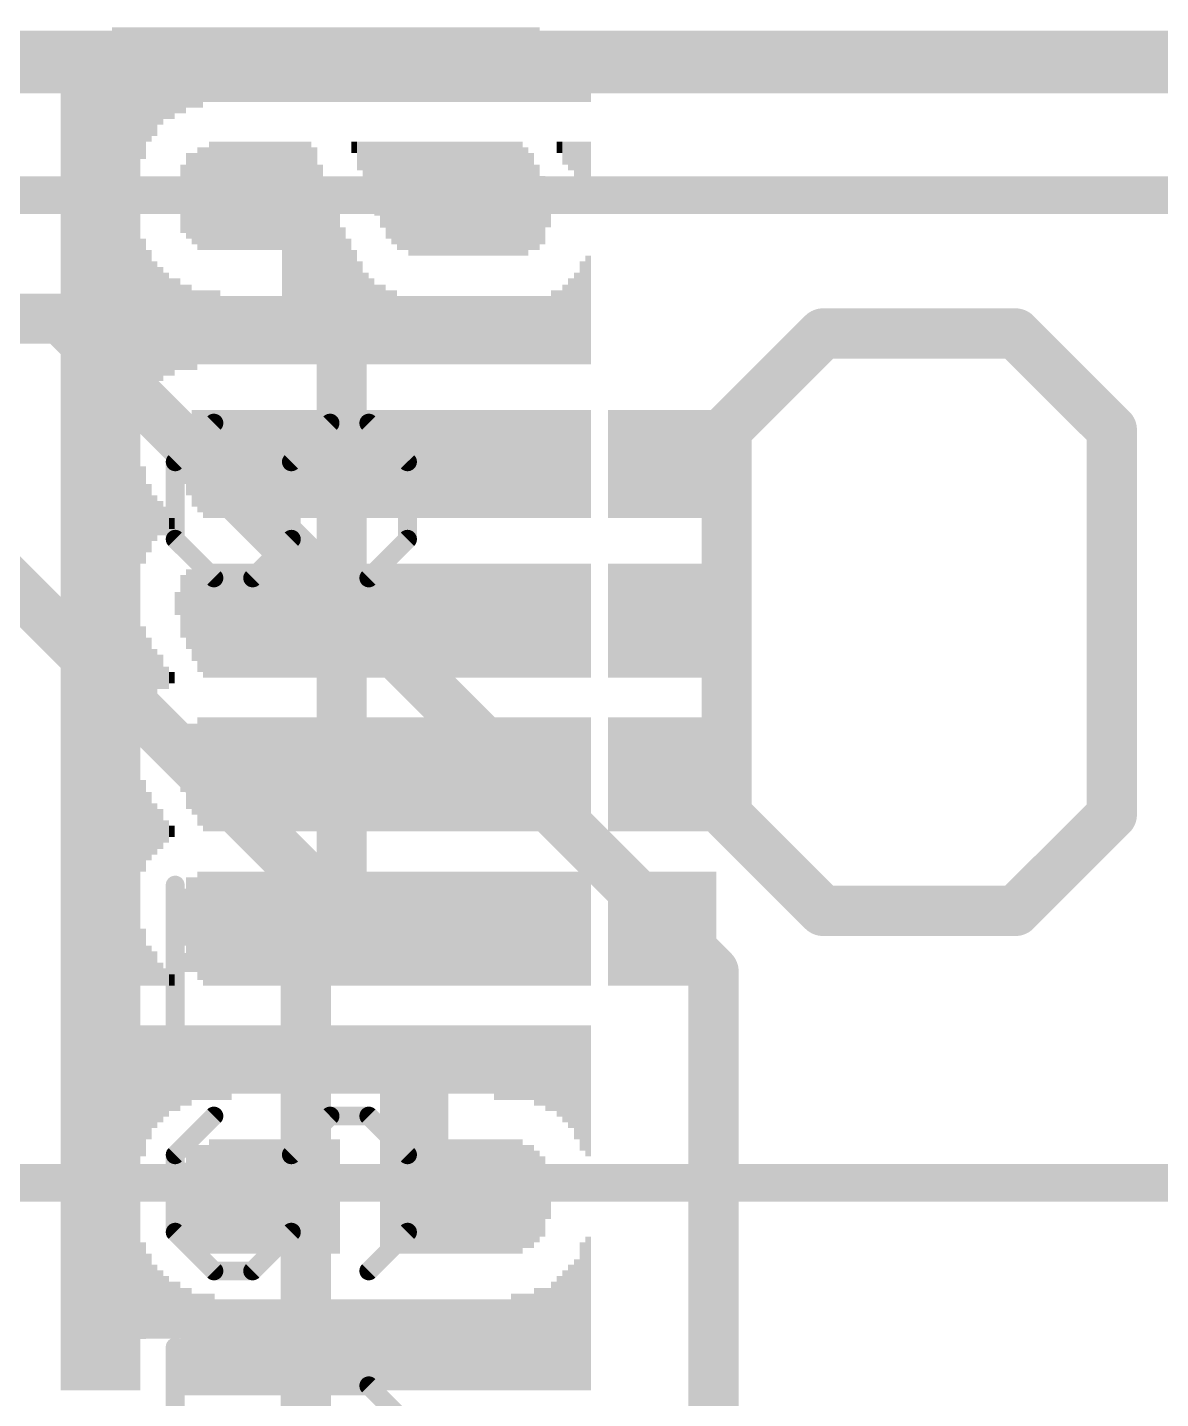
# Model space of a CAD drawing. Extents: x -44.9 to 38.2, y -10.9 to 10.9.
# Drawn here: x 17.67 to 22.26, y -2.87 to 2.68 of the extents above; entities that cross this region are included whole.
import ezdxf

# ---------------------------------------------------------------- set-up
doc = ezdxf.new("R2010")
doc.units = 0
for name, color, linetype in [('1', 12, 'CONTINUOUS'), ('16', 5, 'CONTINUOUS'), ('21', 40, 'CONTINUOUS'), ('22', 6, 'CONTINUOUS'), ('26', 253, 'CONTINUOUS'), ('27', 4, 'CONTINUOUS')]:
    doc.layers.add(name, color=color, linetype=linetype)

# ---------------------------------------------------------------- blocks, each defined once
blk = doc.blocks.new('RECT')
blk.add_solid([(-0.5, -0.5), (0.5, -0.5), (-0.5, 0.5), (0.5, 0.5)])

msp = doc.modelspace()

# ---------------------------------------------------------------- linework, layer by layer
at = {"layer": '1', "const_width": 0.2032}
for points in [[(12.726, 1.5), (17.804, 1.5)], [(17.804, 1.5), (20.447, -1.143)], [(18.796, -0.762), (17.534, 0.5)], [(18.796, -4.318), (18.796, -0.762)], [(20.447, -1.143), (20.447, -5.08)]]:
    msp.add_lwpolyline(points, dxfattribs=at)
at = {"layer": '1', "const_width": 0.1016}
for points in [[(17.8399, 1.5359, 1), (17.7681, 1.4641)], [(17.804, 1.4492, 1), (17.804, 1.5508)], [(18.8468, -0.762, 1), (18.7452, -0.762)], [(18.7601, -0.7979, 1), (18.8319, -0.7261)], [(20.4978, -1.143, 1), (20.3962, -1.143)], [(20.4111, -1.1789, 1), (20.4829, -1.1071)]]:
    msp.add_lwpolyline(points, format="xyb", dxfattribs=at)
at = {"layer": '16', "const_width": 0.254}
msp.add_lwpolyline([(32.512, 2.54), (13.97, 2.54)], dxfattribs=at)
at = {"layer": '22', "const_width": 0.1524}
for points in [[(30, 2), (-30, 2)], [(-30, -2), (30, -2)]]:
    msp.add_lwpolyline(points, dxfattribs=at)
at = {"layer": '26', "const_width": 0.2032}
for points in [[(19.7208, 1.4404), (18.1616, 1.4404)], [(18.9412, -0.8984), (18.9412, 1.4404)], [(20.5004, 1.0506), (20.8902, 1.4404)], [(20.8902, 1.4404), (21.6698, 1.4404)], [(21.6698, 1.4404), (22.0596, 1.0506)], [(20.5004, -0.5086), (20.5004, 1.0506)], [(22.0596, 1.0506), (22.0596, -0.5086)], [(20.8902, -0.8984), (20.5004, -0.5086)], [(22.0596, -0.5086), (21.6698, -0.8984)], [(21.6698, -0.8984), (20.8902, -0.8984)]]:
    msp.add_lwpolyline(points, dxfattribs=at)
at = {"layer": '26', "const_width": 0.1016}
for points in [[(18.1616, 1.4912, 1), (18.1616, 1.3896)], [(18.992, 1.4404, 1), (18.8904, 1.4404)], [(19.7208, 1.3896, 1), (19.7208, 1.4912)], [(20.8902, 1.4912, 1), (20.8902, 1.3896)], [(20.9261, 1.4045, 1), (20.8543, 1.4763)], [(21.7057, 1.4763, 1), (21.6339, 1.4045)], [(21.6698, 1.3896, 1), (21.6698, 1.4912)], [(20.5512, 1.0506, 1), (20.4496, 1.0506)], [(20.4645, 1.0865, 1), (20.5363, 1.0147)], [(22.1104, 1.0506, 1), (22.0088, 1.0506)], [(22.0237, 1.0147, 1), (22.0955, 1.0865)], [(20.5363, -0.4727, 1), (20.4645, -0.5445)], [(22.0955, -0.5445, 1), (22.0237, -0.4727)], [(20.4496, -0.5086, 1), (20.5512, -0.5086)], [(22.0088, -0.5086, 1), (22.1104, -0.5086)], [(20.8902, -0.8476, 1), (20.8902, -0.9492)], [(20.8543, -0.9343, 1), (20.9261, -0.8625)], [(21.6339, -0.8625, 1), (21.7057, -0.9343)], [(21.6698, -0.9492, 1), (21.6698, -0.8476)], [(18.8904, -0.8984, 1), (18.992, -0.8984)]]:
    msp.add_lwpolyline(points, format="xyb", dxfattribs=at)
at = {"layer": '27', "const_width": 0.0762}
for points in [[(18.2673, 2.0128), (19.2079, 2.0128)], [(18.7376, 1.3857), (18.7376, 2.0128)], [(19.2079, 1.3857), (18.2673, 1.3857)], [(18.4241, 1.0772), (18.2673, 0.9205)], [(18.7376, 0.9205), (18.8944, 1.0772)], [(18.8944, 1.0772), (19.0511, 1.0772)], [(19.0511, 1.0772), (19.2079, 0.9205)], [(18.2673, 0.9205), (18.2673, 0.6069)], [(18.7376, 0.6069), (18.7376, 0.9205)], [(19.2079, 0.9205), (19.2079, 0.6069)], [(18.2673, 0.6069), (18.4241, 0.4502)], [(18.5808, 0.4502), (18.7376, 0.6069)], [(19.2079, 0.6069), (19.0511, 0.4502)], [(18.4241, 0.4502), (18.5808, 0.4502)], [(18.2673, -1.4209), (18.2673, -0.7938)], [(19.2079, -1.1073), (18.2673, -1.1073)], [(18.4241, -1.7293), (18.2673, -1.8861)], [(18.7376, -1.8861), (18.8944, -1.7293)], [(18.8944, -1.7293), (19.0511, -1.7293)], [(19.0511, -1.7293), (19.2079, -1.8861)], [(18.2673, -1.8861), (18.2673, -2.1996)], [(18.7376, -2.1996), (18.7376, -1.8861)], [(19.2079, -1.8861), (19.2079, -2.1996)], [(18.2673, -2.1996), (18.4241, -2.3564)], [(18.5808, -2.3564), (18.7376, -2.1996)], [(19.2079, -2.1996), (19.0511, -2.3564)], [(18.4241, -2.3564), (18.5808, -2.3564)], [(18.2673, -2.9784), (18.2673, -2.6648)], [(19.0511, -2.8216), (18.2673, -2.8216)], [(19.2079, -2.9784), (19.0511, -2.8216)]]:
    msp.add_lwpolyline(points, dxfattribs=at)
at = {"layer": '27', "const_width": 0.0381}
for points in [[(18.2673, 2.0318, 1), (18.2673, 1.9937)], [(18.7567, 2.0128, 1), (18.7186, 2.0128)], [(19.2079, 1.9937, 1), (19.2079, 2.0318)], [(18.2673, 1.4047, 1), (18.2673, 1.3666)], [(18.7186, 1.3857, 1), (18.7567, 1.3857)], [(19.2079, 1.3666, 1), (19.2079, 1.4047)], [(18.4375, 1.0638, 1), (18.4106, 1.0907)], [(18.8944, 1.0963, 1), (18.8944, 1.0582)], [(18.9078, 1.0638, 1), (18.8809, 1.0907)], [(19.0646, 1.0907, 1), (19.0377, 1.0638)], [(19.0511, 1.0582, 1), (19.0511, 1.0963)], [(18.2863, 0.9205, 1), (18.2482, 0.9205)], [(18.2538, 0.9339, 1), (18.2808, 0.907)], [(18.7567, 0.9205, 1), (18.7186, 0.9205)], [(18.7241, 0.9339, 1), (18.7511, 0.907)], [(19.227, 0.9205, 1), (19.1889, 0.9205)], [(19.1944, 0.907, 1), (19.2214, 0.9339)], [(18.2808, 0.6204, 1), (18.2538, 0.5935)], [(18.2482, 0.6069, 1), (18.2863, 0.6069)], [(18.7186, 0.6069, 1), (18.7567, 0.6069)], [(18.7511, 0.5935, 1), (18.7241, 0.6204)], [(19.1889, 0.6069, 1), (19.227, 0.6069)], [(19.2214, 0.5935, 1), (19.1944, 0.6204)], [(18.4241, 0.4692, 1), (18.4241, 0.4311)], [(18.4106, 0.4367, 1), (18.4375, 0.4636)], [(18.5674, 0.4636, 1), (18.5943, 0.4367)], [(18.5808, 0.4311, 1), (18.5808, 0.4692)], [(19.0377, 0.4636, 1), (19.0646, 0.4367)], [(18.2863, -0.7938, 1), (18.2482, -0.7938)], [(18.2673, -1.0883, 1), (18.2673, -1.1264)], [(19.2079, -1.1264, 1), (19.2079, -1.0883)], [(18.2482, -1.4209, 1), (18.2863, -1.4209)], [(18.4375, -1.7428, 1), (18.4106, -1.7158)], [(18.8944, -1.7103, 1), (18.8944, -1.7484)], [(18.9078, -1.7428, 1), (18.8809, -1.7158)], [(19.0646, -1.7158, 1), (19.0377, -1.7428)], [(19.0511, -1.7484, 1), (19.0511, -1.7103)], [(18.2863, -1.8861, 1), (18.2482, -1.8861)], [(18.2538, -1.8726, 1), (18.2808, -1.8996)], [(18.7567, -1.8861, 1), (18.7186, -1.8861)], [(18.7241, -1.8726, 1), (18.7511, -1.8996)], [(19.227, -1.8861, 1), (19.1889, -1.8861)], [(19.1944, -1.8996, 1), (19.2214, -1.8726)], [(18.2808, -2.1861, 1), (18.2538, -2.2131)], [(18.7511, -2.2131, 1), (18.7241, -2.1861)], [(19.2214, -2.2131, 1), (19.1944, -2.1861)], [(18.2482, -2.1996, 1), (18.2863, -2.1996)], [(18.7186, -2.1996, 1), (18.7567, -2.1996)], [(19.1889, -2.1996, 1), (19.227, -2.1996)], [(18.4241, -2.3373, 1), (18.4241, -2.3754)], [(18.4106, -2.3699, 1), (18.4375, -2.3429)], [(18.5674, -2.3429, 1), (18.5943, -2.3699)], [(18.5808, -2.3754, 1), (18.5808, -2.3373)], [(19.0377, -2.3429, 1), (19.0646, -2.3699)], [(18.2863, -2.6648, 1), (18.2482, -2.6648)], [(18.2673, -2.8026, 1), (18.2673, -2.8407)], [(19.0646, -2.8081, 1), (19.0377, -2.8351)], [(19.0511, -2.8407, 1), (19.0511, -2.8026)]]:
    msp.add_lwpolyline(points, format="xyb", dxfattribs=at)

# ---------------------------------------------------------------- block references
at = {"layer": '21', "rotation": 90}
for p, xscale, yscale in [((18.0224, -0.08), 5.5194, 0.0231), ((18.0456, -0.08), 5.5194, 0.0231), ((18.0687, -0.08), 5.5194, 0.0231), ((18.0918, -0.08), 5.5194, 0.0231), ((18.1149, -0.08), 5.5194, 0.0231), ((18.138, 2.413), 0.5334, 0.0231), ((18.161, 2.4486), 0.4623, 0.0229), ((18.184, 2.46), 0.4394, 0.0231), ((18.2071, 2.4829), 0.3937, 0.0231), ((18.2302, 2.4943), 0.3708, 0.0231), ((18.2533, 2.4943), 0.3708, 0.0231), ((18.2764, 2.5057), 0.348, 0.0231), ((18.2996, 2.5057), 0.348, 0.0231), ((18.3227, 2.5171), 0.3251, 0.0231), ((18.3458, 2.5171), 0.3251, 0.0231), ((18.3689, 2.5171), 0.3251, 0.0231), ((18.392, 2.5286), 0.3023, 0.0231), ((18.415, 2.5286), 0.3023, 0.0229), ((18.438, 2.5286), 0.3023, 0.0231), ((18.4611, 2.5286), 0.3023, 0.0231), ((18.4842, 2.5286), 0.3023, 0.0231), ((18.5073, 2.5286), 0.3023, 0.0231), ((18.5304, 2.5286), 0.3023, 0.0231), ((18.5536, 2.5286), 0.3023, 0.0231), ((18.5767, 2.5286), 0.3023, 0.0231), ((18.5998, 2.5286), 0.3023, 0.0231), ((18.6229, 2.5286), 0.3023, 0.0231), ((18.646, 2.5286), 0.3023, 0.0231), ((18.669, 2.5286), 0.3023, 0.0229), ((18.692, 2.5286), 0.3023, 0.0231), ((18.7151, 2.5286), 0.3023, 0.0231), ((18.7382, 2.5286), 0.3023, 0.0231), ((18.7613, 2.5286), 0.3023, 0.0231), ((18.7844, 2.5286), 0.3023, 0.0231), ((18.8076, 2.5286), 0.3023, 0.0231), ((18.8307, 2.5286), 0.3023, 0.0231), ((18.8538, 2.5286), 0.3023, 0.0231), ((18.8769, 2.5286), 0.3023, 0.0231), ((18.9, 2.5286), 0.3023, 0.0231), ((18.923, 2.5286), 0.3023, 0.0229), ((18.946, 2.5286), 0.3023, 0.0231), ((18.9691, 2.5286), 0.3023, 0.0231), ((18.9922, 2.5286), 0.3023, 0.0231), ((19.0153, 2.5286), 0.3023, 0.0231), ((19.0384, 2.5286), 0.3023, 0.0231), ((19.0616, 2.5286), 0.3023, 0.0231), ((19.0847, 2.5286), 0.3023, 0.0231), ((19.1078, 2.5286), 0.3023, 0.0231), ((19.1309, 2.5286), 0.3023, 0.0231), ((19.154, 2.5286), 0.3023, 0.0231), ((19.177, 2.5286), 0.3023, 0.0229), ((19.2, 2.5286), 0.3023, 0.0231), ((19.2231, 2.5286), 0.3023, 0.0231), ((19.2462, 2.5286), 0.3023, 0.0231), ((19.2693, 2.5286), 0.3023, 0.0231), ((19.2924, 2.5286), 0.3023, 0.0231), ((19.3156, 2.5286), 0.3023, 0.0231), ((19.3387, 2.5286), 0.3023, 0.0231), ((19.3618, 2.5286), 0.3023, 0.0231), ((19.3849, 2.5286), 0.3023, 0.0231), ((19.408, 2.5286), 0.3023, 0.0231), ((19.431, 2.5286), 0.3023, 0.0229), ((19.454, 2.5286), 0.3023, 0.0231), ((19.4771, 2.5286), 0.3023, 0.0231), ((19.5002, 2.5286), 0.3023, 0.0231), ((19.5233, 2.5286), 0.3023, 0.0231), ((19.5464, 2.5286), 0.3023, 0.0231), ((19.5696, 2.5286), 0.3023, 0.0231), ((19.5927, 2.5286), 0.3023, 0.0231), ((19.6158, 2.5286), 0.3023, 0.0231), ((19.6389, 2.5286), 0.3023, 0.0231), ((19.662, 2.5286), 0.3023, 0.0231), ((19.685, 2.5286), 0.3023, 0.0229), ((19.708, 2.5286), 0.3023, 0.0231), ((19.7311, 2.5286), 0.3023, 0.0231), ((17.93, -0.1041), 5.4712, 0.0231), ((17.9531, -0.1041), 5.4712, 0.0231), ((17.9762, -0.0927), 5.494, 0.0231), ((17.9993, -0.0927), 5.494, 0.0231), ((19.7542, 2.5159), 0.2769, 0.0231), ((19.7773, 2.5159), 0.2769, 0.0231), ((19.8004, 2.5044), 0.254, 0.0231), ((19.8236, 2.5044), 0.254, 0.0231), ((17.8609, -0.1384), 5.4026, 0.0231), ((17.884, -0.127), 5.4254, 0.0231), ((17.907, -0.1156), 5.4483, 0.0229), ((19.8467, 2.493), 0.2311, 0.0231), ((19.8698, 2.4816), 0.2083, 0.0231), ((19.8929, 2.4702), 0.1854, 0.0231), ((17.8378, -0.1613), 5.3569, 0.0231), ((19.916, 2.4473), 0.1397, 0.0231), ((17.8147, -0.1956), 5.2883, 0.0231), ((19.939, 2.413), 0.0711, 0.0229), ((18.3227, 1.9977), 0.348, 0.0231), ((18.3458, 1.9863), 0.3708, 0.0231), ((18.3689, 1.9863), 0.4166, 0.0231), ((18.392, 1.9863), 0.4166, 0.0231), ((18.415, 1.9977), 0.4394, 0.0229), ((18.438, 1.9977), 0.4394, 0.0231), ((18.4611, 1.9977), 0.4394, 0.0231), ((18.4842, 1.9977), 0.4394, 0.0231), ((18.5073, 1.9977), 0.4394, 0.0231), ((18.5304, 1.9977), 0.4394, 0.0231), ((18.5536, 1.9977), 0.4394, 0.0231), ((18.5767, 1.9977), 0.4394, 0.0231), ((18.5998, 1.9977), 0.4394, 0.0231), ((18.6229, 1.9977), 0.4394, 0.0231), ((18.646, 1.9977), 0.4394, 0.0231), ((18.669, 1.9977), 0.4394, 0.0229), ((18.692, 1.9977), 0.4394, 0.0231), ((18.7151, 1.7666), 0.9017, 0.0231), ((18.7382, 1.7666), 0.9017, 0.0231), ((18.7613, 1.7666), 0.9017, 0.0231), ((18.7844, 1.7666), 0.9017, 0.0231), ((18.8076, 1.7666), 0.9017, 0.0231), ((18.8307, 1.7551), 0.8788, 0.0231), ((18.9922, 2.1946), 0.0457, 0.0231), ((19.0153, 2.159), 0.1168, 0.0231), ((19.0384, 2.1247), 0.1854, 0.0231), ((19.0616, 2.1019), 0.2311, 0.0231), ((19.0847, 2.0676), 0.2997, 0.0231), ((19.1078, 2.0434), 0.348, 0.0231), ((19.1309, 2.0206), 0.3937, 0.0231), ((19.154, 2.0091), 0.4166, 0.0231), ((19.177, 1.9977), 0.4394, 0.0229), ((19.2, 1.9977), 0.4394, 0.0231), ((19.2231, 1.9863), 0.4623, 0.0231), ((19.2462, 1.9863), 0.4623, 0.0231), ((19.2693, 1.9863), 0.4623, 0.0231), ((19.2924, 1.9863), 0.4623, 0.0231), ((19.3156, 1.9863), 0.4623, 0.0231), ((19.3387, 1.9863), 0.4623, 0.0231), ((19.3618, 1.9863), 0.4623, 0.0231), ((19.3849, 1.9863), 0.4623, 0.0231), ((19.408, 1.9863), 0.4623, 0.0231), ((19.431, 1.9863), 0.4623, 0.0229), ((19.454, 1.9863), 0.4623, 0.0231), ((19.4771, 1.9863), 0.4623, 0.0231), ((19.5002, 1.9863), 0.4623, 0.0231), ((19.5233, 1.9863), 0.4623, 0.0231), ((19.5464, 1.9863), 0.4623, 0.0231), ((19.5696, 1.9863), 0.4623, 0.0231), ((19.5927, 1.9863), 0.4623, 0.0231), ((19.6158, 1.9863), 0.4623, 0.0231), ((19.6389, 1.9863), 0.4623, 0.0231), ((19.662, 1.9863), 0.4623, 0.0231), ((19.685, 1.9748), 0.4394, 0.0229), ((19.708, 1.9748), 0.3937, 0.0231), ((19.8236, 2.1946), 0.0457, 0.0231), ((19.8467, 2.1704), 0.094, 0.0231), ((19.8698, 2.159), 0.1168, 0.0231), ((19.8929, 2.1361), 0.1626, 0.0231), ((19.916, 2.1133), 0.2083, 0.0231), ((19.939, 2.1019), 0.2311, 0.0229), ((18.2996, 1.985), 0.2769, 0.0231), ((18.8538, 1.7196), 0.8077, 0.0231), ((19.7311, 1.9507), 0.3454, 0.0231), ((18.2764, 1.9977), 0.1143, 0.0231), ((18.8769, 1.6853), 0.7391, 0.0231), ((19.7542, 1.9393), 0.2769, 0.0231), ((18.9, 1.6624), 0.6934, 0.0231), ((19.7773, 1.9279), 0.1168, 0.0231), ((18.923, 1.6281), 0.6248, 0.0229), ((18.946, 1.5926), 0.5537, 0.0231), ((18.138, 1.4897), 0.668, 0.0231), ((18.161, 1.4897), 0.5766, 0.0229), ((18.9691, 1.5697), 0.508, 0.0231), ((18.9922, 1.5469), 0.4623, 0.0231), ((18.184, 1.4783), 0.508, 0.0231), ((19.0153, 1.524), 0.4166, 0.0231), ((19.916, 1.524), 0.4166, 0.0231), ((19.939, 1.5354), 0.4394, 0.0229), ((18.2071, 1.4783), 0.4623, 0.0231), ((18.2302, 1.4783), 0.4166, 0.0231), ((19.0384, 1.5011), 0.3708, 0.0231), ((19.8929, 1.5011), 0.3708, 0.0231), ((18.2533, 1.4668), 0.3937, 0.0231), ((18.2764, 1.4783), 0.3708, 0.0231), ((18.2996, 1.4656), 0.3454, 0.0231), ((18.3227, 1.4656), 0.3454, 0.0231), ((18.3458, 1.4542), 0.3226, 0.0231), ((18.3689, 1.4656), 0.2997, 0.0231), ((18.392, 1.4656), 0.2997, 0.0231), ((18.415, 1.4656), 0.2997, 0.0229), ((18.438, 1.4656), 0.2997, 0.0231), ((19.0616, 1.4897), 0.348, 0.0231), ((19.0847, 1.477), 0.3226, 0.0231), ((19.1078, 1.477), 0.3226, 0.0231), ((19.1309, 1.4656), 0.2997, 0.0231), ((19.154, 1.4656), 0.2997, 0.0231), ((19.8004, 1.4656), 0.2997, 0.0231), ((19.8236, 1.4656), 0.2997, 0.0231), ((19.8467, 1.477), 0.3226, 0.0231), ((19.8698, 1.4897), 0.348, 0.0231), ((18.4611, 1.4542), 0.2769, 0.0231), ((18.4842, 1.4542), 0.2769, 0.0231), ((18.5073, 1.4542), 0.2769, 0.0231), ((18.5304, 1.4542), 0.2769, 0.0231), ((18.5536, 1.4542), 0.2769, 0.0231), ((18.5767, 1.4542), 0.2769, 0.0231), ((18.5998, 1.4542), 0.2769, 0.0231), ((18.6229, 1.4542), 0.2769, 0.0231), ((18.646, 1.4542), 0.2769, 0.0231), ((18.669, 1.4542), 0.2769, 0.0229), ((18.692, 1.4542), 0.2769, 0.0231), ((19.177, 1.4542), 0.2769, 0.0229), ((19.2, 1.4542), 0.2769, 0.0231), ((19.2231, 1.4542), 0.2769, 0.0231), ((19.2462, 1.4542), 0.2769, 0.0231), ((19.2693, 1.4542), 0.2769, 0.0231), ((19.2924, 1.4542), 0.2769, 0.0231), ((19.3156, 1.4542), 0.2769, 0.0231), ((19.3387, 1.4542), 0.2769, 0.0231), ((19.3618, 1.4542), 0.2769, 0.0231), ((19.3849, 1.4542), 0.2769, 0.0231), ((19.408, 1.4542), 0.2769, 0.0231), ((19.431, 1.4542), 0.2769, 0.0229), ((19.454, 1.4542), 0.2769, 0.0231), ((19.4771, 1.4542), 0.2769, 0.0231), ((19.5002, 1.4542), 0.2769, 0.0231), ((19.5233, 1.4542), 0.2769, 0.0231), ((19.5464, 1.4542), 0.2769, 0.0231), ((19.5696, 1.4542), 0.2769, 0.0231), ((19.5927, 1.4542), 0.2769, 0.0231), ((19.6158, 1.4542), 0.2769, 0.0231), ((19.6389, 1.4542), 0.2769, 0.0231), ((19.662, 1.4542), 0.2769, 0.0231), ((19.685, 1.4542), 0.2769, 0.0229), ((19.708, 1.4542), 0.2769, 0.0231), ((19.7311, 1.4542), 0.2769, 0.0231), ((19.7542, 1.4542), 0.2769, 0.0231), ((19.7773, 1.4542), 0.2769, 0.0231), ((18.3458, 0.9347), 0.3912, 0.0231), ((18.3689, 0.9233), 0.414, 0.0231), ((18.392, 0.9119), 0.4369, 0.0231), ((18.415, 0.9119), 0.4369, 0.0229), ((18.438, 0.9119), 0.4369, 0.0231), ((18.4611, 0.9119), 0.4369, 0.0231), ((18.4842, 0.9119), 0.4369, 0.0231), ((18.5073, 0.9119), 0.4369, 0.0231), ((18.5304, 0.9119), 0.4369, 0.0231), ((18.5536, 0.9119), 0.4369, 0.0231), ((18.5767, 0.9119), 0.4369, 0.0231), ((18.5998, 0.9119), 0.4369, 0.0231), ((18.6229, 0.9119), 0.4369, 0.0231), ((18.646, 0.9119), 0.4369, 0.0231), ((18.669, 0.9119), 0.4369, 0.0229), ((18.692, 0.9119), 0.4369, 0.0231), ((18.7151, 0.9119), 0.4369, 0.0231), ((18.7382, 0.9119), 0.4369, 0.0231), ((18.7613, 0.9119), 0.4369, 0.0231), ((18.7844, 0.9119), 0.4369, 0.0231), ((18.8076, 0.9119), 0.4369, 0.0231), ((18.8307, 0.9119), 0.4369, 0.0231), ((18.8538, 0.9119), 0.4369, 0.0231), ((18.8769, 0.9119), 0.4369, 0.0231), ((18.9, 0.9119), 0.4369, 0.0231), ((18.923, 0.9119), 0.4369, 0.0229), ((18.946, 0.9119), 0.4369, 0.0231), ((18.9691, 0.9119), 0.4369, 0.0231), ((18.9922, 0.9119), 0.4369, 0.0231), ((19.0153, 0.9119), 0.4369, 0.0231), ((19.0384, 0.9119), 0.4369, 0.0231), ((19.0616, 0.9119), 0.4369, 0.0231), ((19.0847, 0.9119), 0.4369, 0.0231), ((19.1078, 0.9119), 0.4369, 0.0231), ((19.1309, 0.9119), 0.4369, 0.0231), ((19.154, 0.9119), 0.4369, 0.0231), ((19.177, 0.9119), 0.4369, 0.0229), ((19.2, 0.9119), 0.4369, 0.0231), ((19.2231, 0.9119), 0.4369, 0.0231), ((19.2462, 0.9119), 0.4369, 0.0231), ((19.2693, 0.9119), 0.4369, 0.0231), ((19.2924, 0.9119), 0.4369, 0.0231), ((19.3156, 0.9119), 0.4369, 0.0231), ((19.3387, 0.9119), 0.4369, 0.0231), ((19.3618, 0.9119), 0.4369, 0.0231), ((19.3849, 0.9119), 0.4369, 0.0231), ((19.408, 0.9119), 0.4369, 0.0231), ((19.431, 0.9119), 0.4369, 0.0229), ((19.454, 0.9119), 0.4369, 0.0231), ((19.4771, 0.9119), 0.4369, 0.0231), ((19.5002, 0.9119), 0.4369, 0.0231), ((19.5233, 0.9119), 0.4369, 0.0231), ((19.5464, 0.9119), 0.4369, 0.0231), ((19.5696, 0.9119), 0.4369, 0.0231), ((19.5927, 0.9119), 0.4369, 0.0231), ((19.6158, 0.9119), 0.4369, 0.0231), ((19.6389, 0.9119), 0.4369, 0.0231), ((19.662, 0.9119), 0.4369, 0.0231), ((19.685, 0.9119), 0.4369, 0.0229), ((19.708, 0.9119), 0.4369, 0.0231), ((19.7311, 0.9119), 0.4369, 0.0231), ((19.7542, 0.9119), 0.4369, 0.0231), ((19.7773, 0.9119), 0.4369, 0.0231), ((19.8004, 0.9119), 0.4369, 0.0231), ((19.8236, 0.9119), 0.4369, 0.0231), ((19.8467, 0.9119), 0.4369, 0.0231), ((19.8698, 0.9119), 0.4369, 0.0231), ((19.8929, 0.9119), 0.4369, 0.0231), ((19.916, 0.9119), 0.4369, 0.0231), ((19.939, 0.9119), 0.4369, 0.0229), ((20.0313, 0.9119), 0.4369, 0.0231), ((20.0544, 0.9119), 0.4369, 0.0231), ((20.0776, 0.9119), 0.4369, 0.0231), ((20.1007, 0.9119), 0.4369, 0.0231), ((20.1238, 0.9119), 0.4369, 0.0231), ((20.1469, 0.9119), 0.4369, 0.0231), ((20.17, 0.9119), 0.4369, 0.0231), ((20.193, 0.9119), 0.4369, 0.0229), ((20.216, 0.9119), 0.4369, 0.0231), ((20.2391, 0.9119), 0.4369, 0.0231), ((20.2622, 0.9119), 0.4369, 0.0231), ((20.2853, 0.9119), 0.4369, 0.0231), ((20.3084, 0.9119), 0.4369, 0.0231), ((20.3316, 0.9119), 0.4369, 0.0231), ((20.3547, 0.9119), 0.4369, 0.0231), ((20.3778, 0.9119), 0.4369, 0.0231), ((20.4009, 0.9119), 0.4369, 0.0231), ((20.424, 0.9119), 0.4369, 0.0231), ((20.447, 0.9119), 0.4369, 0.0229), ((18.2996, 0.9576), 0.254, 0.0231), ((18.3227, 0.9462), 0.3226, 0.0231), ((18.2764, 0.9703), 0.0914, 0.0231), ((18.138, 0.7049), 0.3937, 0.0231), ((18.161, 0.6922), 0.2769, 0.0229), ((18.184, 0.6922), 0.1854, 0.0231), ((18.2071, 0.6922), 0.1397, 0.0231), ((18.2302, 0.6807), 0.1168, 0.0231), ((18.2533, 0.6706), 0.0457, 0.0231), ((18.3689, 0.2883), 0.4394, 0.0231), ((18.392, 0.2769), 0.4623, 0.0231), ((18.415, 0.2769), 0.4623, 0.0229), ((18.438, 0.2769), 0.4623, 0.0231), ((18.4611, 0.2769), 0.4623, 0.0231), ((18.4842, 0.2769), 0.4623, 0.0231), ((18.5073, 0.2769), 0.4623, 0.0231), ((18.5304, 0.2769), 0.4623, 0.0231), ((18.5536, 0.2769), 0.4623, 0.0231), ((18.5767, 0.2769), 0.4623, 0.0231), ((18.5998, 0.2769), 0.4623, 0.0231), ((18.6229, 0.2769), 0.4623, 0.0231), ((18.646, 0.2769), 0.4623, 0.0231), ((18.669, 0.2769), 0.4623, 0.0229), ((18.692, 0.2769), 0.4623, 0.0231), ((18.7151, 0.2769), 0.4623, 0.0231), ((18.7382, 0.2769), 0.4623, 0.0231), ((18.7613, 0.2769), 0.4623, 0.0231), ((18.7844, 0.2769), 0.4623, 0.0231), ((18.8076, 0.2769), 0.4623, 0.0231), ((18.8307, 0.2769), 0.4623, 0.0231), ((18.8538, 0.2769), 0.4623, 0.0231), ((18.8769, 0.2769), 0.4623, 0.0231), ((18.9, 0.2769), 0.4623, 0.0231), ((18.923, 0.2769), 0.4623, 0.0229), ((18.946, 0.2769), 0.4623, 0.0231), ((18.9691, 0.2769), 0.4623, 0.0231), ((18.9922, 0.2769), 0.4623, 0.0231), ((19.0153, 0.2769), 0.4623, 0.0231), ((19.0384, 0.2769), 0.4623, 0.0231), ((19.0616, 0.2769), 0.4623, 0.0231), ((19.0847, 0.2769), 0.4623, 0.0231), ((19.1078, 0.2769), 0.4623, 0.0231), ((19.1309, 0.2769), 0.4623, 0.0231), ((19.154, 0.2769), 0.4623, 0.0231), ((19.177, 0.2769), 0.4623, 0.0229), ((19.2, 0.2769), 0.4623, 0.0231), ((19.2231, 0.2769), 0.4623, 0.0231), ((19.2462, 0.2769), 0.4623, 0.0231), ((19.2693, 0.2769), 0.4623, 0.0231), ((19.2924, 0.2769), 0.4623, 0.0231), ((19.3156, 0.2769), 0.4623, 0.0231), ((19.3387, 0.2769), 0.4623, 0.0231), ((19.3618, 0.2769), 0.4623, 0.0231), ((19.3849, 0.2769), 0.4623, 0.0231), ((19.408, 0.2769), 0.4623, 0.0231), ((19.431, 0.2769), 0.4623, 0.0229), ((19.454, 0.2769), 0.4623, 0.0231), ((19.4771, 0.2769), 0.4623, 0.0231), ((19.5002, 0.2769), 0.4623, 0.0231), ((19.5233, 0.2769), 0.4623, 0.0231), ((19.5464, 0.2769), 0.4623, 0.0231), ((19.5696, 0.2769), 0.4623, 0.0231), ((19.5927, 0.2769), 0.4623, 0.0231), ((19.6158, 0.2769), 0.4623, 0.0231), ((19.6389, 0.2769), 0.4623, 0.0231), ((19.662, 0.2769), 0.4623, 0.0231), ((19.685, 0.2769), 0.4623, 0.0229), ((19.708, 0.2769), 0.4623, 0.0231), ((19.7311, 0.2769), 0.4623, 0.0231), ((19.7542, 0.2769), 0.4623, 0.0231), ((19.7773, 0.2769), 0.4623, 0.0231), ((19.8004, 0.2769), 0.4623, 0.0231), ((19.8236, 0.2769), 0.4623, 0.0231), ((19.8467, 0.2769), 0.4623, 0.0231), ((19.8698, 0.2769), 0.4623, 0.0231), ((19.8929, 0.2769), 0.4623, 0.0231), ((19.916, 0.2769), 0.4623, 0.0231), ((19.939, 0.2769), 0.4623, 0.0229), ((20.0313, 0.2769), 0.4623, 0.0231), ((20.0544, 0.2769), 0.4623, 0.0231), ((20.0776, 0.2769), 0.4623, 0.0231), ((20.1007, 0.2769), 0.4623, 0.0231), ((20.1238, 0.2769), 0.4623, 0.0231), ((20.1469, 0.2769), 0.4623, 0.0231), ((20.17, 0.2769), 0.4623, 0.0231), ((20.193, 0.2769), 0.4623, 0.0229), ((20.216, 0.2769), 0.4623, 0.0231), ((20.2391, 0.2769), 0.4623, 0.0231), ((20.2622, 0.2769), 0.4623, 0.0231), ((20.2853, 0.2769), 0.4623, 0.0231), ((20.3084, 0.2769), 0.4623, 0.0231), ((20.3316, 0.2769), 0.4623, 0.0231), ((20.3547, 0.2769), 0.4623, 0.0231), ((20.3778, 0.2769), 0.4623, 0.0231), ((20.4009, 0.2769), 0.4623, 0.0231), ((20.424, 0.2769), 0.4623, 0.0231), ((20.447, 0.2769), 0.4623, 0.0229), ((18.2996, 0.3353), 0.254, 0.0231), ((18.3227, 0.3239), 0.3226, 0.0231), ((18.3458, 0.2997), 0.3708, 0.0231), ((18.2764, 0.3467), 0.094, 0.0231), ((18.138, 0.0699), 0.3683, 0.0231), ((18.161, 0.0699), 0.2769, 0.0229), ((18.184, 0.0699), 0.1854, 0.0231), ((18.2071, 0.0699), 0.1397, 0.0231), ((18.2302, 0.0457), 0.0914, 0.0231), ((18.2533, 0.0457), 0.0457, 0.0231), ((18.3227, -0.3124), 0.3454, 0.0231), ((18.3458, -0.3239), 0.3683, 0.0231), ((18.3689, -0.334), 0.4394, 0.0231), ((18.392, -0.3454), 0.4623, 0.0231), ((18.415, -0.3454), 0.4623, 0.0229), ((18.438, -0.3454), 0.4623, 0.0231), ((18.4611, -0.3454), 0.4623, 0.0231), ((18.4842, -0.3454), 0.4623, 0.0231), ((18.5073, -0.3454), 0.4623, 0.0231), ((18.5304, -0.3454), 0.4623, 0.0231), ((18.5536, -0.3454), 0.4623, 0.0231), ((18.5767, -0.3454), 0.4623, 0.0231), ((18.5998, -0.3454), 0.4623, 0.0231), ((18.6229, -0.3454), 0.4623, 0.0231), ((18.646, -0.3454), 0.4623, 0.0231), ((18.669, -0.3454), 0.4623, 0.0229), ((18.692, -0.3454), 0.4623, 0.0231), ((18.7151, -0.3454), 0.4623, 0.0231), ((18.7382, -0.3454), 0.4623, 0.0231), ((18.7613, -0.3454), 0.4623, 0.0231), ((18.7844, -0.3454), 0.4623, 0.0231), ((18.8076, -0.3454), 0.4623, 0.0231), ((18.8307, -0.3454), 0.4623, 0.0231), ((18.8538, -0.3454), 0.4623, 0.0231), ((18.8769, -0.3454), 0.4623, 0.0231), ((18.9, -0.3454), 0.4623, 0.0231), ((18.923, -0.3454), 0.4623, 0.0229), ((18.946, -0.3454), 0.4623, 0.0231), ((18.9691, -0.3454), 0.4623, 0.0231), ((18.9922, -0.3454), 0.4623, 0.0231), ((19.0153, -0.3454), 0.4623, 0.0231), ((19.0384, -0.3454), 0.4623, 0.0231), ((19.0616, -0.3454), 0.4623, 0.0231), ((19.0847, -0.3454), 0.4623, 0.0231), ((19.1078, -0.3454), 0.4623, 0.0231), ((19.1309, -0.3454), 0.4623, 0.0231), ((19.154, -0.3454), 0.4623, 0.0231), ((19.177, -0.3454), 0.4623, 0.0229), ((19.2, -0.3454), 0.4623, 0.0231), ((19.2231, -0.3454), 0.4623, 0.0231), ((19.2462, -0.3454), 0.4623, 0.0231), ((19.2693, -0.3454), 0.4623, 0.0231), ((19.2924, -0.3454), 0.4623, 0.0231), ((19.3156, -0.3454), 0.4623, 0.0231), ((19.3387, -0.3454), 0.4623, 0.0231), ((19.3618, -0.3454), 0.4623, 0.0231), ((19.3849, -0.3454), 0.4623, 0.0231), ((19.408, -0.3454), 0.4623, 0.0231), ((19.431, -0.3454), 0.4623, 0.0229), ((19.454, -0.3454), 0.4623, 0.0231), ((19.4771, -0.3454), 0.4623, 0.0231), ((19.5002, -0.3454), 0.4623, 0.0231), ((19.5233, -0.3454), 0.4623, 0.0231), ((19.5464, -0.3454), 0.4623, 0.0231), ((19.5696, -0.3454), 0.4623, 0.0231), ((19.5927, -0.3454), 0.4623, 0.0231), ((19.6158, -0.3454), 0.4623, 0.0231), ((19.6389, -0.3454), 0.4623, 0.0231), ((19.662, -0.3454), 0.4623, 0.0231), ((19.685, -0.3454), 0.4623, 0.0229), ((19.708, -0.3454), 0.4623, 0.0231), ((19.7311, -0.3454), 0.4623, 0.0231), ((19.7542, -0.3454), 0.4623, 0.0231), ((19.7773, -0.3454), 0.4623, 0.0231), ((19.8004, -0.3454), 0.4623, 0.0231), ((19.8236, -0.3454), 0.4623, 0.0231), ((19.8467, -0.3454), 0.4623, 0.0231), ((19.8698, -0.3454), 0.4623, 0.0231), ((19.8929, -0.3454), 0.4623, 0.0231), ((19.916, -0.3454), 0.4623, 0.0231), ((19.939, -0.3454), 0.4623, 0.0229), ((20.0313, -0.3454), 0.4623, 0.0231), ((20.0544, -0.3454), 0.4623, 0.0231), ((20.0776, -0.3454), 0.4623, 0.0231), ((20.1007, -0.3454), 0.4623, 0.0231), ((20.1238, -0.3454), 0.4623, 0.0231), ((20.1469, -0.3454), 0.4623, 0.0231), ((20.17, -0.3454), 0.4623, 0.0231), ((20.193, -0.3454), 0.4623, 0.0229), ((20.216, -0.3454), 0.4623, 0.0231), ((20.2391, -0.3454), 0.4623, 0.0231), ((20.2622, -0.3454), 0.4623, 0.0231), ((20.2853, -0.3454), 0.4623, 0.0231), ((20.3084, -0.3454), 0.4623, 0.0231), ((20.3316, -0.3454), 0.4623, 0.0231), ((20.3547, -0.3454), 0.4623, 0.0231), ((20.3778, -0.3454), 0.4623, 0.0231), ((20.4009, -0.3454), 0.4623, 0.0231), ((20.424, -0.3454), 0.4623, 0.0231), ((20.447, -0.3454), 0.4623, 0.0229), ((18.2996, -0.301), 0.2311, 0.0231), ((18.2764, -0.2997), 0.0914, 0.0231), ((18.138, -0.5537), 0.3708, 0.0231), ((18.161, -0.555), 0.2769, 0.0229), ((18.184, -0.5664), 0.2083, 0.0231), ((18.2071, -0.5664), 0.1626, 0.0231), ((18.2302, -0.5766), 0.0914, 0.0231), ((18.2533, -0.5766), 0.0457, 0.0231), ((18.3227, -0.9233), 0.3226, 0.0231), ((18.3458, -0.9462), 0.3683, 0.0231), ((18.3689, -0.9588), 0.4394, 0.0231), ((18.392, -0.9703), 0.4623, 0.0231), ((18.415, -0.9703), 0.4623, 0.0229), ((18.438, -0.9703), 0.4623, 0.0231), ((18.4611, -0.9703), 0.4623, 0.0231), ((18.4842, -0.9703), 0.4623, 0.0231), ((18.5073, -0.9703), 0.4623, 0.0231), ((18.5304, -0.9703), 0.4623, 0.0231), ((18.5536, -0.9703), 0.4623, 0.0231), ((18.5767, -0.9703), 0.4623, 0.0231), ((18.5998, -0.9703), 0.4623, 0.0231), ((18.6229, -0.9703), 0.4623, 0.0231), ((18.646, -0.9703), 0.4623, 0.0231), ((18.669, -0.9703), 0.4623, 0.0229), ((18.692, -0.9703), 0.4623, 0.0231), ((18.7151, -0.9703), 0.4623, 0.0231), ((18.7382, -0.9703), 0.4623, 0.0231), ((18.7613, -0.9703), 0.4623, 0.0231), ((18.7844, -0.9703), 0.4623, 0.0231), ((18.8076, -0.9703), 0.4623, 0.0231), ((18.8307, -0.9703), 0.4623, 0.0231), ((18.8538, -0.9703), 0.4623, 0.0231), ((18.8769, -0.9703), 0.4623, 0.0231), ((18.9, -0.9703), 0.4623, 0.0231), ((18.923, -0.9703), 0.4623, 0.0229), ((18.946, -0.9703), 0.4623, 0.0231), ((18.9691, -0.9703), 0.4623, 0.0231), ((18.9922, -0.9703), 0.4623, 0.0231), ((19.0153, -0.9703), 0.4623, 0.0231), ((19.0384, -0.9703), 0.4623, 0.0231), ((19.0616, -0.9703), 0.4623, 0.0231), ((19.0847, -0.9703), 0.4623, 0.0231), ((19.1078, -0.9703), 0.4623, 0.0231), ((19.1309, -0.9703), 0.4623, 0.0231), ((19.154, -0.9703), 0.4623, 0.0231), ((19.177, -0.9703), 0.4623, 0.0229), ((19.2, -0.9703), 0.4623, 0.0231), ((19.2231, -0.9703), 0.4623, 0.0231), ((19.2462, -0.9703), 0.4623, 0.0231), ((19.2693, -0.9703), 0.4623, 0.0231), ((19.2924, -0.9703), 0.4623, 0.0231), ((19.3156, -0.9703), 0.4623, 0.0231), ((19.3387, -0.9703), 0.4623, 0.0231), ((19.3618, -0.9703), 0.4623, 0.0231), ((19.3849, -0.9703), 0.4623, 0.0231), ((19.408, -0.9703), 0.4623, 0.0231), ((19.431, -0.9703), 0.4623, 0.0229), ((19.454, -0.9703), 0.4623, 0.0231), ((19.4771, -0.9703), 0.4623, 0.0231), ((19.5002, -0.9703), 0.4623, 0.0231), ((19.5233, -0.9703), 0.4623, 0.0231), ((19.5464, -0.9703), 0.4623, 0.0231), ((19.5696, -0.9703), 0.4623, 0.0231), ((19.5927, -0.9703), 0.4623, 0.0231), ((19.6158, -0.9703), 0.4623, 0.0231), ((19.6389, -0.9703), 0.4623, 0.0231), ((19.662, -0.9703), 0.4623, 0.0231), ((19.685, -0.9703), 0.4623, 0.0229), ((19.708, -0.9703), 0.4623, 0.0231), ((19.7311, -0.9703), 0.4623, 0.0231), ((19.7542, -0.9703), 0.4623, 0.0231), ((19.7773, -0.9703), 0.4623, 0.0231), ((19.8004, -0.9703), 0.4623, 0.0231), ((19.8236, -0.9703), 0.4623, 0.0231), ((19.8467, -0.9703), 0.4623, 0.0231), ((19.8698, -0.9703), 0.4623, 0.0231), ((19.8929, -0.9703), 0.4623, 0.0231), ((19.916, -0.9703), 0.4623, 0.0231), ((19.939, -0.9703), 0.4623, 0.0229), ((20.0313, -0.9703), 0.4623, 0.0231), ((20.0544, -0.9703), 0.4623, 0.0231), ((20.0776, -0.9703), 0.4623, 0.0231), ((20.1007, -0.9703), 0.4623, 0.0231), ((20.1238, -0.9703), 0.4623, 0.0231), ((20.1469, -0.9703), 0.4623, 0.0231), ((20.17, -0.9703), 0.4623, 0.0231), ((20.193, -0.9703), 0.4623, 0.0229), ((20.216, -0.9703), 0.4623, 0.0231), ((20.2391, -0.9703), 0.4623, 0.0231), ((20.2622, -0.9703), 0.4623, 0.0231), ((20.2853, -0.9703), 0.4623, 0.0231), ((20.3084, -0.9703), 0.4623, 0.0231), ((20.3316, -0.9703), 0.4623, 0.0231), ((20.3547, -0.9703), 0.4623, 0.0231), ((20.3778, -0.9703), 0.4623, 0.0231), ((20.4009, -0.9703), 0.4623, 0.0231), ((20.424, -0.9703), 0.4623, 0.0231), ((20.447, -0.9703), 0.4623, 0.0229), ((18.2996, -0.9233), 0.2311, 0.0231), ((18.2764, -0.9004), 0.094, 0.0231), ((18.138, -1.0858), 0.2311, 0.0231), ((18.161, -1.1201), 0.1626, 0.0229), ((18.184, -1.1316), 0.1397, 0.0231), ((18.2071, -1.1544), 0.094, 0.0231), ((18.2302, -1.1659), 0.0711, 0.0231), ((18.2533, -1.1786), 0.0457, 0.0231), ((18.138, -1.6269), 0.5309, 0.0231), ((18.161, -1.5926), 0.4623, 0.0229), ((18.184, -1.5697), 0.4166, 0.0231), ((18.2071, -1.5583), 0.3937, 0.0231), ((18.2302, -1.5469), 0.3708, 0.0231), ((18.2533, -1.5354), 0.348, 0.0231), ((18.2764, -1.5354), 0.348, 0.0231), ((18.2996, -1.524), 0.3251, 0.0231), ((18.3227, -1.524), 0.3251, 0.0231), ((18.3458, -1.5126), 0.3023, 0.0231), ((18.3689, -1.5126), 0.3023, 0.0231), ((18.392, -1.5126), 0.3023, 0.0231), ((18.415, -1.5126), 0.3023, 0.0229), ((18.438, -1.5126), 0.3023, 0.0231), ((18.4611, -1.5126), 0.3023, 0.0231), ((18.4842, -1.5126), 0.3023, 0.0231), ((18.5073, -1.4999), 0.2769, 0.0231), ((18.5304, -1.4999), 0.2769, 0.0231), ((18.5536, -1.4999), 0.2769, 0.0231), ((18.5767, -1.4999), 0.2769, 0.0231), ((18.5998, -1.4999), 0.2769, 0.0231), ((18.6229, -1.4999), 0.2769, 0.0231), ((18.646, -1.4999), 0.2769, 0.0231), ((18.669, -1.4999), 0.2769, 0.0229), ((18.692, -1.4999), 0.2769, 0.0231), ((18.7151, -1.4999), 0.2769, 0.0231), ((18.7382, -1.4999), 0.2769, 0.0231), ((18.7613, -1.4999), 0.2769, 0.0231), ((18.7844, -1.4999), 0.2769, 0.0231), ((18.8076, -1.4999), 0.2769, 0.0231), ((18.8307, -1.4999), 0.2769, 0.0231), ((18.8538, -1.4999), 0.2769, 0.0231), ((18.8769, -1.4999), 0.2769, 0.0231), ((18.9, -1.4999), 0.2769, 0.0231), ((18.923, -1.4999), 0.2769, 0.0229), ((18.946, -1.4999), 0.2769, 0.0231), ((18.9691, -1.4999), 0.2769, 0.0231), ((18.9922, -1.4999), 0.2769, 0.0231), ((19.0153, -1.4999), 0.2769, 0.0231), ((19.0384, -1.4999), 0.2769, 0.0231), ((19.0616, -1.4999), 0.2769, 0.0231), ((19.0847, -1.4999), 0.2769, 0.0231), ((19.1078, -1.8237), 0.9246, 0.0231), ((19.1309, -1.8237), 0.9246, 0.0231), ((19.154, -1.8237), 0.9246, 0.0231), ((19.177, -1.8237), 0.9246, 0.0229), ((19.2, -1.8237), 0.9246, 0.0231), ((19.2231, -1.8237), 0.9246, 0.0231), ((19.2462, -1.8237), 0.9246, 0.0231), ((19.2693, -1.8237), 0.9246, 0.0231), ((19.2924, -1.8237), 0.9246, 0.0231), ((19.3156, -1.8237), 0.9246, 0.0231), ((19.3387, -1.8237), 0.9246, 0.0231), ((19.3618, -1.8237), 0.9246, 0.0231), ((19.3849, -1.4999), 0.2769, 0.0231), ((19.408, -1.4999), 0.2769, 0.0231), ((19.431, -1.4999), 0.2769, 0.0229), ((19.454, -1.4999), 0.2769, 0.0231), ((19.4771, -1.4999), 0.2769, 0.0231), ((19.5002, -1.4999), 0.2769, 0.0231), ((19.5233, -1.4999), 0.2769, 0.0231), ((19.5464, -1.4999), 0.2769, 0.0231), ((19.5696, -1.5126), 0.3023, 0.0231), ((19.5927, -1.5126), 0.3023, 0.0231), ((19.6158, -1.5126), 0.3023, 0.0231), ((19.6389, -1.5126), 0.3023, 0.0231), ((19.662, -1.5126), 0.3023, 0.0231), ((19.685, -1.5126), 0.3023, 0.0229), ((19.708, -1.5126), 0.3023, 0.0231), ((19.7311, -1.524), 0.3251, 0.0231), ((19.7542, -1.524), 0.3251, 0.0231), ((19.7773, -1.5354), 0.348, 0.0231), ((19.8004, -1.5354), 0.348, 0.0231), ((19.8236, -1.5469), 0.3708, 0.0231), ((19.8467, -1.5583), 0.3937, 0.0231), ((19.8698, -1.5697), 0.4166, 0.0231), ((19.8929, -1.5926), 0.4623, 0.0231), ((19.916, -1.6154), 0.508, 0.0231), ((19.939, -1.6269), 0.5309, 0.0229), ((18.415, -2.0549), 0.4623, 0.0229), ((18.438, -2.0549), 0.4623, 0.0231), ((18.4611, -2.0549), 0.4623, 0.0231), ((18.4842, -2.0549), 0.4623, 0.0231), ((18.5073, -2.0549), 0.4623, 0.0231), ((18.5304, -2.0549), 0.4623, 0.0231), ((18.5536, -2.0549), 0.4623, 0.0231), ((18.5767, -2.0549), 0.4623, 0.0231), ((18.5998, -2.0549), 0.4623, 0.0231), ((18.6229, -2.0549), 0.4623, 0.0231), ((18.646, -2.0549), 0.4623, 0.0231), ((18.669, -2.0549), 0.4623, 0.0229), ((18.692, -2.0549), 0.4623, 0.0231), ((18.7151, -2.0549), 0.4623, 0.0231), ((18.7382, -2.0549), 0.4623, 0.0231), ((18.7613, -2.0549), 0.4623, 0.0231), ((18.7844, -2.0549), 0.4623, 0.0231), ((18.8076, -2.0549), 0.4623, 0.0231), ((18.8307, -2.0549), 0.4623, 0.0231), ((18.8538, -2.0549), 0.4623, 0.0231), ((18.8769, -2.0549), 0.4623, 0.0231), ((18.9, -2.0549), 0.4623, 0.0231), ((18.923, -2.0549), 0.4623, 0.0229), ((19.3849, -2.0549), 0.4623, 0.0231), ((19.408, -2.0549), 0.4623, 0.0231), ((19.431, -2.0549), 0.4623, 0.0229), ((19.454, -2.0549), 0.4623, 0.0231), ((19.4771, -2.0549), 0.4623, 0.0231), ((19.5002, -2.0549), 0.4623, 0.0231), ((19.5233, -2.0549), 0.4623, 0.0231), ((19.5464, -2.0549), 0.4623, 0.0231), ((19.5696, -2.0549), 0.4623, 0.0231), ((19.5927, -2.0549), 0.4623, 0.0231), ((19.6158, -2.0549), 0.4623, 0.0231), ((19.6389, -2.0549), 0.4623, 0.0231), ((19.662, -2.0549), 0.4623, 0.0231), ((18.3227, -2.0549), 0.3708, 0.0231), ((18.3458, -2.0549), 0.4166, 0.0231), ((18.3689, -2.0549), 0.4166, 0.0231), ((18.392, -2.0663), 0.4394, 0.0231), ((19.685, -2.0549), 0.4166, 0.0229), ((19.708, -2.0549), 0.4166, 0.0231), ((19.7311, -2.0549), 0.3708, 0.0231), ((18.2996, -2.0561), 0.2769, 0.0231), ((19.7542, -2.0549), 0.3251, 0.0231), ((18.2764, -2.0549), 0.1372, 0.0231), ((19.7773, -2.0549), 0.1829, 0.0231), ((19.939, -2.5286), 0.6223, 0.0229), ((18.138, -2.4359), 0.3912, 0.0231), ((19.916, -2.54), 0.5994, 0.0231), ((18.161, -2.4587), 0.3454, 0.0229), ((18.184, -2.4816), 0.2997, 0.0231), ((19.8698, -2.5857), 0.508, 0.0231), ((19.8929, -2.5743), 0.5309, 0.0231), ((18.2071, -2.493), 0.2769, 0.0231), ((18.2302, -2.5044), 0.254, 0.0231), ((19.8236, -2.6086), 0.4623, 0.0231), ((19.8467, -2.5971), 0.4851, 0.0231), ((18.2533, -2.5159), 0.2311, 0.0231), ((18.2764, -2.5159), 0.2311, 0.0231), ((18.2996, -2.6327), 0.414, 0.0231), ((18.3227, -2.6327), 0.414, 0.0231), ((19.7311, -2.6327), 0.414, 0.0231), ((19.7542, -2.6327), 0.414, 0.0231), ((19.7773, -2.6327), 0.414, 0.0231), ((19.8004, -2.62), 0.4394, 0.0231), ((18.3458, -2.6441), 0.3912, 0.0231), ((18.3689, -2.6441), 0.3912, 0.0231), ((18.392, -2.6441), 0.3912, 0.0231), ((18.415, -2.6441), 0.3912, 0.0229), ((18.438, -2.6556), 0.3683, 0.0231), ((18.4611, -2.6556), 0.3683, 0.0231), ((18.4842, -2.6556), 0.3683, 0.0231), ((18.5073, -2.6556), 0.3683, 0.0231), ((18.5304, -2.6556), 0.3683, 0.0231), ((18.5536, -2.6556), 0.3683, 0.0231), ((18.5767, -2.6556), 0.3683, 0.0231), ((18.5998, -2.6556), 0.3683, 0.0231), ((18.6229, -2.6556), 0.3683, 0.0231), ((18.646, -2.6556), 0.3683, 0.0231), ((18.669, -2.6556), 0.3683, 0.0229), ((18.692, -2.6556), 0.3683, 0.0231), ((18.7151, -2.6556), 0.3683, 0.0231), ((18.7382, -2.6556), 0.3683, 0.0231), ((18.7613, -2.6556), 0.3683, 0.0231), ((18.7844, -2.6556), 0.3683, 0.0231), ((18.8076, -2.6556), 0.3683, 0.0231), ((18.8307, -2.6556), 0.3683, 0.0231), ((18.8538, -2.6556), 0.3683, 0.0231), ((18.8769, -2.6556), 0.3683, 0.0231), ((18.9, -2.6556), 0.3683, 0.0231), ((18.923, -2.6556), 0.3683, 0.0229), ((18.946, -2.6556), 0.3683, 0.0231), ((18.9691, -2.6556), 0.3683, 0.0231), ((18.9922, -2.6556), 0.3683, 0.0231), ((19.0153, -2.6556), 0.3683, 0.0231), ((19.0384, -2.6556), 0.3683, 0.0231), ((19.0616, -2.6556), 0.3683, 0.0231), ((19.0847, -2.6556), 0.3683, 0.0231), ((19.1078, -2.6556), 0.3683, 0.0231), ((19.1309, -2.6556), 0.3683, 0.0231), ((19.154, -2.6556), 0.3683, 0.0231), ((19.177, -2.6556), 0.3683, 0.0229), ((19.2, -2.6556), 0.3683, 0.0231), ((19.2231, -2.6556), 0.3683, 0.0231), ((19.2462, -2.6556), 0.3683, 0.0231), ((19.2693, -2.6556), 0.3683, 0.0231), ((19.2924, -2.6556), 0.3683, 0.0231), ((19.3156, -2.6556), 0.3683, 0.0231), ((19.3387, -2.6556), 0.3683, 0.0231), ((19.3618, -2.6556), 0.3683, 0.0231), ((19.3849, -2.6556), 0.3683, 0.0231), ((19.408, -2.6556), 0.3683, 0.0231), ((19.431, -2.6556), 0.3683, 0.0229), ((19.454, -2.6556), 0.3683, 0.0231), ((19.4771, -2.6556), 0.3683, 0.0231), ((19.5002, -2.6556), 0.3683, 0.0231), ((19.5233, -2.6556), 0.3683, 0.0231), ((19.5464, -2.6556), 0.3683, 0.0231), ((19.5696, -2.6556), 0.3683, 0.0231), ((19.5927, -2.6556), 0.3683, 0.0231), ((19.6158, -2.6556), 0.3683, 0.0231), ((19.6389, -2.6441), 0.3912, 0.0231), ((19.662, -2.6441), 0.3912, 0.0231), ((19.685, -2.6441), 0.3912, 0.0229), ((19.708, -2.6441), 0.3912, 0.0231)]:
    msp.add_blockref('RECT', p, dxfattribs=dict(at, xscale=xscale, yscale=yscale))

doc.saveas('drawing.dxf')
